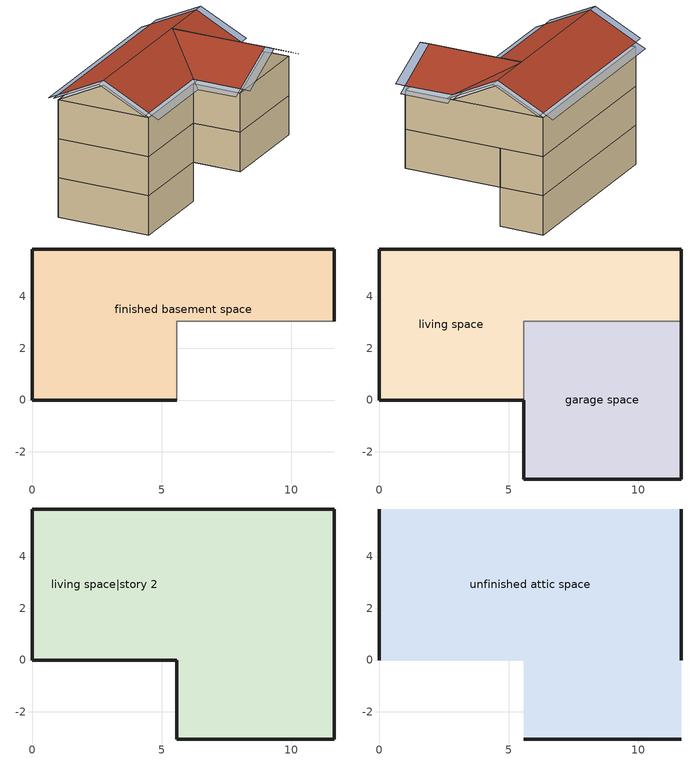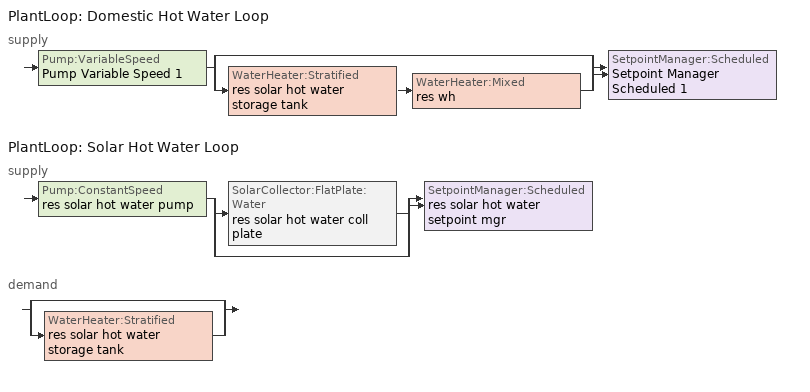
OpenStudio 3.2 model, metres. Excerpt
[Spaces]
finished basement space
 floor foundation: 0,0 0,5.84 11.67,5.84 11.67,3.05 5.58,3.05 5.58,0 z-2.44
 wall foundation: 11.67,3.05 11.67,5.84 0,5.84 0,0 5.58,0 z-2.44:0
 wall adiabatic: 5.58,0 5.58,3.05 11.67,3.05 z-2.44:0
garage space
 floor foundation: 5.58,-3.05 5.58,3.05 11.67,3.05 11.67,-3.05 z0
 wall outside: 5.58,0 5.58,-3.05 11.67,-3.05 11.67,3.05 z0:2.44
 wall to living space: 11.67,3.05 5.58,3.05 5.58,0 z0:2.44
living space
 floor to finished basement space: 0,0 0,5.84 11.67,5.84 11.67,3.05 5.58,3.05 5.58,0 z0
 wall outside: 11.67,3.05 11.67,5.84 0,5.84 0,0 5.58,0 z0:2.44
living space|story 2
 floor to garage space: 11.67,3.05 11.67,-3.05 5.58,-3.05 5.58,3.05 z2.44
 floor to living space: 11.67,5.84 11.67,3.05 5.58,3.05 5.58,0 0,0 0,5.84 z2.44
 wall outside: 0,5.84 0,0 5.58,0 5.58,-3.05 11.67,-3.05 11.67,5.84 0,5.84 z2.44:4.88
unfinished attic space
 floor to living space|story 2: 11.67,5.84 11.67,0 0,0 0,5.84 z4.88; 5.58,-3.05 5.58,0 11.67,0 11.67,-3.05 z4.88
 wall outside: 0,2.92,6.34 0,5.84,4.88 0,0,4.88; 11.67,2.92,6.34 11.67,0,4.88 11.67,5.84,4.88; 5.58,-3.05,4.88 11.67,-3.05,4.88 8.62,-3.05,6.33
 roof outside: 0,2.92,6.64 11.67,2.92,6.64 11.67,5.84,5.18 0,5.84,5.18; 5.58,0,5.17 5.58,-3.05,5.17 8.62,-3.05,6.62 8.62,2.9,6.62; 11.67,0,5.17 8.62,2.9,6.62 8.62,-3.05,6.62 11.67,-3.05,5.17; 0,2.92,6.64 0,0,5.18 5.58,0,5.18 8.62,2.9,6.63 11.67,0,5.18 11.67,2.92,6.64
shading: -0.61,2.92,6.64 -0.61,0,5.18 0,0,5.18 0,2.92,6.64; 0,-0.61,4.88 5.58,-0.61,4.88 5.58,0,5.18 0,0,5.18; 12.28,0,5.18 12.28,2.92,6.64 11.67,2.92,6.64 11.67,0,5.18; 12.28,-3.05,4.88 12.28,0,4.88 11.67,0,5.17 11.67,-3.05,5.17; 8.62,-3.66,6.62 11.67,-3.66,5.17 11.67,-3.05,5.17 8.62,-3.05,6.62; 4.97,0,4.88 4.97,-3.05,4.88 5.58,-3.05,5.17 5.58,0,5.17; 5.58,-3.66,5.17 8.62,-3.66,6.62 8.62,-3.05,6.62 5.58,-3.05,5.17; -0.61,5.84,5.18 -0.61,2.92,6.64 0,2.92,6.64 0,5.84,5.18; 12.28,2.92,6.64 12.28,5.84,5.18 11.67,5.84,5.18 11.67,2.92,6.64; 11.67,6.45,4.88 0,6.45,4.88 0,5.84,5.18 11.67,5.84,5.18
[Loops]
PlantLoop 'Domestic Hot Water Loop'
 supply: Pump:VariableSpeed 'Pump Variable Speed 1' > split
  | bypass
  | WaterHeater:Stratified 'res solar hot water storage tank' > WaterHeater:Mixed 'res wh'
  join > SetpointManager:Scheduled 'Setpoint Manager Scheduled 1'
PlantLoop 'Solar Hot Water Loop'
 supply: Pump:ConstantSpeed 'res solar hot water pump' > split
  | SolarCollector:FlatPlate:Water 'res solar hot water coll plate'
  | bypass
  join > SetpointManager:Scheduled 'res solar hot water setpoint mgr'
 demand: split
  | bypass
  | WaterHeater:Stratified 'res solar hot water storage tank'
[Site]
Denver Intl Ap_CO_USA: Latitude {deg}=39.83; Longitude {deg}=-104.65; Time Zone {hr}=-7; Elevation {m}=1650
[ClimateZones]
Climate Zone Institution Name 1=Building America; Climate Zone Document Year 1=0; Climate Zone Value 1=Cold
[Site:WaterMainsTemperature]
Calculation Method=Correlation; Annual Average Outdoor Air Temperature {C}=10.8753; Maximum Difference In Monthly Average Outdoor Air Temperatures {deltaC}=23.1524
[Site:GroundTemperature:Deep]
10.8753, 10.8753, 10.8753, 10.8753, 10.8753, 10.8753, 10.8753, 10.8753, 10.8753, 10.8753, 10.8753, 10.8753
[Building]
Building 1: North Axis {deg}=0; Standards Number of Stories=3; Standards Number of Above Ground Stories=2; Standards Building Type=singlefamilydetached; Standards Number of Living Units=1
[ThermalZone] Use Ideal Air Loads=No
living zone; garage zone; unfinished attic zone; finished basement zone
[Sizing:Zone] Zone Cooling Design Supply Air Temperature Input Method=SupplyAirTemperature; Zone Cooling Design Supply Air Temperature {C}=14; Zone Cooling Design Supply Air Temperature Difference {deltaC}=11.11; Zone Heating Design Supply Air Temperature Input Method=SupplyAirTemperature; Zone Heating Design Supply Air Temperature {C}=40; Zone Heating Design Supply Air Temperature Difference {deltaC}=11.11; Zone Cooling Design Supply Air Humidity Ratio {kg-H2O/kg-air}=0.0085; Zone Heating Design Supply Air Humidity Ratio {kg-H2O/kg-air}=0.008; Cooling Design Air Flow Method=DesignDay; Heating Design Air Flow Method=DesignDay; Account for Dedicated Outdoor Air System=No; Dedicated Outdoor Air System Control Strategy=NeutralSupplyAir; Dedicated Outdoor Air Low Setpoint Temperature for Design {C}=autosize; Dedicated Outdoor Air High Setpoint Temperature for Design {C}=autosize
living zone; garage zone; unfinished attic zone; finished basement zone
[Space]
Name | Space Type | Thermal Zone | Building Unit
garage space | Space Type 1 | garage zone
living space; living space|story 2 | Space Type 2 | living zone | unit 1
unfinished attic space | Space Type 3 | unfinished attic zone
finished basement space | Space Type 4 | finished basement zone | unit 1
[SpaceType]
Name | Standards Space Type
Space Type 1 | garage
Space Type 2 | living
Space Type 3 | unfinished attic
Space Type 4 | finished basement
[BuildingUnit]
unit 1: Building Unit Type=Residential
[External:File]
8760.csv: File=8760.csv
[People:Definition] Number of People Calculation Method=People; Fraction Radiant=0.319734; Sensible Heat Fraction=0.573; Carbon Dioxide Generation Rate {m3/s-W}=0; Enable ASHRAE 55 Comfort Warnings=No; Mean Radiant Temperature Calculation Type=ZoneAveraged
Name | Number of People {people}
res occupants|living space; res occupants|finished basement space | 0.704
res occupants|living space|story 2 | 1.232
[People] Number of People Schedule=occupants; Activity Level Schedule=res occupants activity schedule; Multiplier=1
Name | People Definition | Space or SpaceType
res occupants|living space | res occupants|living space | living space
res occupants|finished basement space | res occupants|finished basement space | finished basement space
res occupants|living space|story 2 | res occupants|living space|story 2 | living space|story 2
[PlantLoop] Load Distribution Scheme=Optimal
Name | Glycol Concentration | Maximum Loop Flow Rate {m3/s} | Plant Loop Volume {m3} | Fluid Type | Maximum Loop Temperature {C} | Minimum Loop Temperature {C} | Minimum Loop Flow Rate {m3/s} | Plant Equipment Operation Heating Load Schedule
Domestic Hot Water Loop | 0 | 0.01 | 0.003
Solar Hot Water Loop | 50 |  | Autocalculate | PropyleneGlycol | 100 | 0 | 0 | Always On Discrete
[Sizing:Plant] Loop Type=Heating; Design Loop Exit Temperature {C}=52.6667; Loop Design Temperature Difference {deltaC}=5.55556; Sizing Option=NonCoincident; Zone Timesteps in Averaging Window=1; Coincident Sizing Factor Mode=None
Domestic Hot Water Loop; Solar Hot Water Loop
[Pump:VariableSpeed]
Pump Variable Speed 1: Rated Flow Rate {m3/s}=0.01; Rated Pump Head {Pa}=1; Rated Power Consumption {W}=0; Motor Efficiency=1; Fraction of Motor Inefficiencies to Fluid Stream=0; Coefficient 1 of the Part Load Performance Curve=0; Coefficient 2 of the Part Load Performance Curve=1; Coefficient 3 of the Part Load Performance Curve=0; Coefficient 4 of the Part Load Performance Curve=0; Pump Control Type=Intermittent; Skin Loss Radiative Fraction=0.5; Design Power Sizing Method=PowerPerFlowPerPressure; Design Electric Power per Unit Flow Rate {W/(m3/s)}=348701.1; Design Shaft Power per Unit Flow Rate per Unit Head {W-s/m3-Pa}=1.28205; Design Minimum Flow Rate Fraction=0
[SetpointManager:Scheduled] Control Variable=Temperature; Schedule=dhw temp
Setpoint Manager Scheduled 1; res solar hot water setpoint mgr
[WaterHeater:Mixed]
res wh: Tank Volume {m3}=0.143846; Setpoint Temperature Schedule=WH Setpoint Temp; Deadband Temperature Difference {deltaC}=2; Maximum Temperature Limit {C}=99; Heater Control Type=Cycle; Heater Maximum Capacity {W}=11722.8; Heater Minimum Capacity {W}=0; Heater Fuel Type=NaturalGas; Heater Thermal Efficiency=0.773298; Off Cycle Parasitic Fuel Consumption Rate {W}=0; Off Cycle Parasitic Fuel Type=Electricity; Off Cycle Parasitic Heat Fraction to Tank=0; On Cycle Parasitic Fuel Consumption Rate {W}=0; On Cycle Parasitic Fuel Type=Electricity; On Cycle Parasitic Heat Fraction to Tank=0; Ambient Temperature Indicator=ThermalZone; Ambient Temperature Thermal Zone=finished basement zone; Off Cycle Loss Coefficient to Ambient Temperature {W/K}=4.15693; Off Cycle Loss Fraction to Thermal Zone=0.64; On Cycle Loss Coefficient to Ambient Temperature {W/K}=4.15693; On Cycle Loss Fraction to Thermal Zone=1; Use Side Effectiveness=1; Source Side Effectiveness=1; Use Side Design Flow Rate {m3/s}=autosize; Source Side Design Flow Rate {m3/s}=autosize; Indirect Water Heating Recovery Time {hr}=1.5; Source Side Flow Control Mode=IndirectHeatPrimarySetpoint
[WaterHeater:Sizing] Design Mode=PeakDraw; Time Storage Can Meet Peak Draw {hr}=0.538503; Time for Tank Recovery {hr}=0; Nominal Tank Volume for Autosizing Plant Connections {m3}=1
res wh; res solar hot water storage tank
[Pump:ConstantSpeed]
res solar hot water pump: Rated Flow Rate {m3/s}=5.68724e-05; Rated Pump Head {Pa}=90000; Rated Power Consumption {W}=32; Motor Efficiency=0.3; Fraction of Motor Inefficiencies to Fluid Stream=0.2; Pump Control Type=Intermittent; Design Power Sizing Method=PowerPerFlowPerPressure; Design Electric Power per Unit Flow Rate {W/(m3/s)}=348701.1; Design Shaft Power per Unit Flow Rate per Unit Head {W-s/m3-Pa}=1.28205
[SolarCollector:FlatPlate:Water]
res solar hot water coll plate: SolarCollectorPerformance=res solar hot water coll perf; Surface=res solar hot water shading surface; Maximum Flow Rate {m3/s}=5.68724e-05
[SolarCollectorPerformance:FlatPlate]
res solar hot water coll perf: Gross Area {m2}=3.71612; Test Fluid=Water; Test Flow Rate {m3/s}=5.68724e-05; Test Correlation Type=Inlet; Coefficient 1 of Efficiency Equation=0.77; Coefficient 2 of Efficiency Equation {W/m2-K}=-4.50265; Coefficient 2 of Incident Angle Modifier=-0.1; Coefficient 3 of Incident Angle Modifier=-0.0055
[WaterHeater:Stratified]
res solar hot water storage tank: Tank Volume {m3}=0.227125; Tank Height {m}=0.114628; Tank Shape=VerticalCylinder; Tank Perimeter {m}=0.120038; Maximum Temperature Limit {C}=99; Heater Priority Control=MasterSlave; Heater 1 Setpoint Temperature Schedule=WH Setpoint Temp; Heater 1 Deadband Temperature Difference {deltaC}=2; Heater 1 Capacity {W}=0; Heater 1 Height {m}=0; Heater 2 Setpoint Temperature Schedule=WH Setpoint Temp; Heater 2 Deadband Temperature Difference {deltaC}=5; Heater 2 Capacity {W}=0; Heater 2 Height {m}=0; Heater Fuel Type=Electricity; Heater Thermal Efficiency=1; Off Cycle Parasitic Fuel Consumption Rate {W}=10; Off Cycle Parasitic Fuel Type=Electricity; Off Cycle Parasitic Heat Fraction to Tank=0; Off Cycle Parasitic Height {m}=0; On Cycle Parasitic Fuel Consumption Rate {W}=10; On Cycle Parasitic Fuel Type=Electricity; On Cycle Parasitic Heat Fraction to Tank=0; On Cycle Parasitic Height {m}=0; Ambient Temperature Indicator=ThermalZone; Ambient Temperature Thermal Zone=living zone; Uniform Skin Loss Coefficient per Unit Area to Ambient Temperature {W/m2-K}=0.5678; Skin Loss Fraction to Zone=1; Off Cycle Flue Loss Coefficient to Ambient Temperature {W/K}=0; Off Cycle Flue Loss Fraction to Zone=1; Use Side Effectiveness=1; Use Side Inlet Height {m}=0; Use Side Outlet Height {m}=0.114628; Source Side Effectiveness=0.7; Source Side Inlet Height {m}=0.0382094; Source Side Outlet Height {m}=0; Inlet Mode=Fixed; Use Side Design Flow Rate {m3/s}=0.00377911; Source Side Design Flow Rate {m3/s}=5.68724e-05; Indirect Water Heating Recovery Time {hr}=1.5; Number of Nodes=8; Additional Destratification Conductivity {W/m-K}=0; Node 1 Additional Loss Coefficient {W/m2-K}=0; Node 2 Additional Loss Coefficient {W/m2-K}=0; Node 3 Additional Loss Coefficient {W/m2-K}=0; Node 4 Additional Loss Coefficient {W/m2-K}=0; Node 5 Additional Loss Coefficient {W/m2-K}=0; Node 6 Additional Loss Coefficient {W/m2-K}=0; Node 7 Additional Loss Coefficient {W/m2-K}=0; Node 8 Additional Loss Coefficient {W/m2-K}=0; Node 9 Additional Loss Coefficient {W/m2-K}=0; Node 10 Additional Loss Coefficient {W/m2-K}=0; Node 11 Additional Loss Coefficient {W/m2-K}=0; Node 12 Additional Loss Coefficient {W/m2-K}=0; Source Side Flow Control Mode=IndirectHeatPrimarySetpoint
[AvailabilityManager:DifferentialThermostat]
res solar hot water useful energy: Temperature Difference On Limit {deltaC}=0; Temperature Difference Off Limit {deltaC}=0
[Schedule:File]
occupants: External File=8760.csv; Column Number=1; Rows to Skip at Top=1; Number of Hours of Data=8760; Minutes per Item=60
[Schedule:Constant]
Name | Value
res occupants activity schedule | 112.539
dhw temp; WH Setpoint Temp | 52.6667
Always On Discrete | 1
